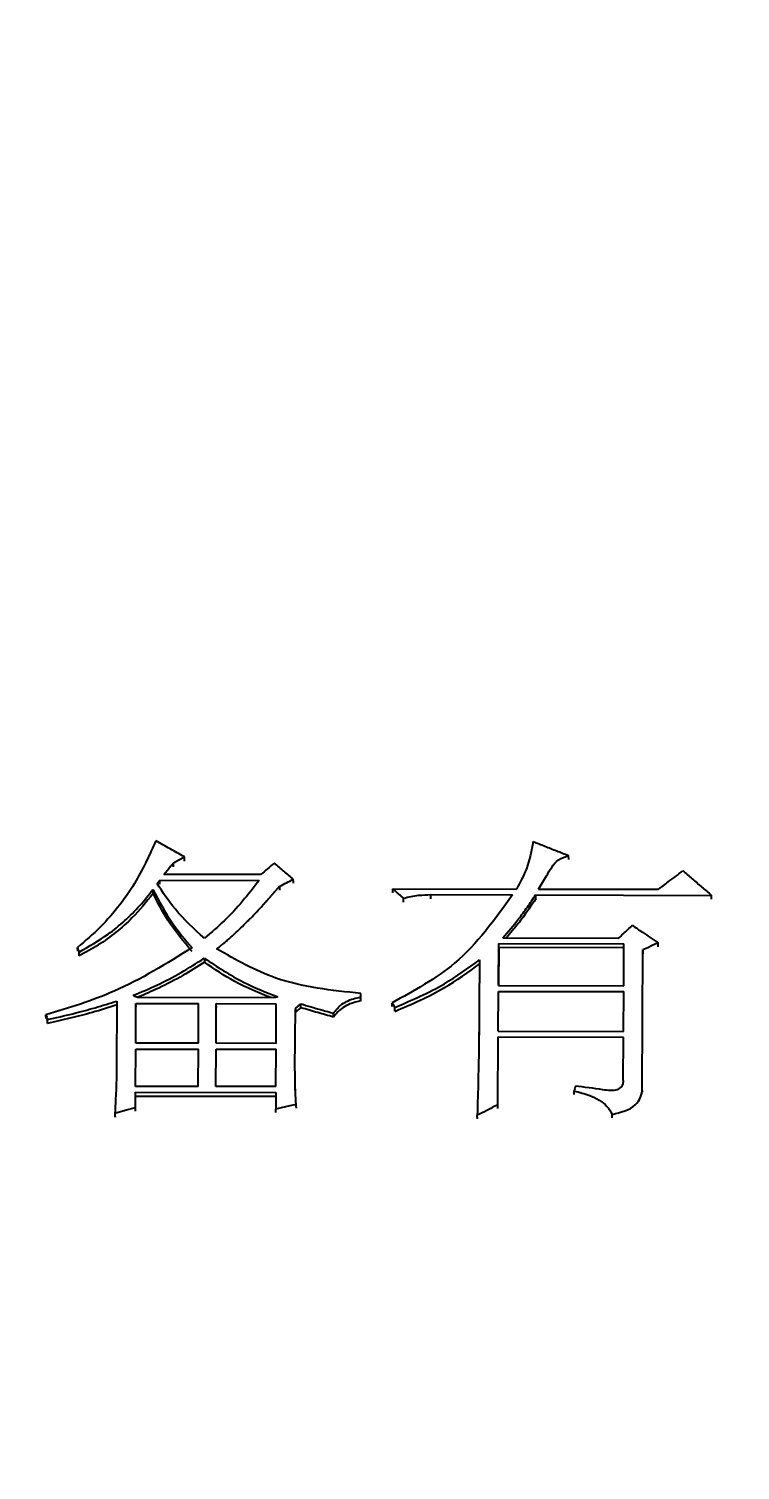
# Model space of a CAD drawing. Header units: millimetres. Extents: x 2454 to 4226, y 715 to 1968.
# Drawn here: x 2864.29 to 2869.37, y 1778.9 to 1789.19 of the extents above; entities that cross this region are included whole.
import ezdxf

# ---------------------------------------------------------------- set-up
doc = ezdxf.new("R2010")
doc.units = ezdxf.units.MM
doc.layers.add('标注', color=3, linetype='Continuous', lineweight=13)
doc.styles.add('SLDTEXTSTYLE1', font='txt.shx', dxfattribs={"width": 0.7, "bigfont": 'gbcbig.shx'})
doc.dimstyles.new('SLDDIMSTYLE12$0', dxfattribs={"dimtxt": 12, "dimasz": 10, "dimexe": 0, "dimexo": 0.0625, "dimgap": 0.875, "dimtad": 1, "dimdec": 1, "dimlfac": 1.8, "dimrnd": 1e-09, "dimzin": 12, "dimdsep": 46, "dimtxsty": 'SLDTEXTSTYLE1', "dimcen": 0.09, "dimdle": 8.16, "dimclrd": 3, "dimclre": 3, "dimadec": 0, "dimazin": 3, "dimtfac": 1, "dimtdec": 1, "dimtofl": 0, "dimtmove": 0, "dimatfit": 3, "dimfxl": 0, "dimfrac": 2, "dimtolj": 1, "dimlwd": 5, "dimlwe": 5, "dimarcsym": 0})

# ---------------------------------------------------------------- blocks, each defined once
blk = doc.blocks.new('*D56')
at = {"layer": 'Defpoints', "color": 0, "transparency": 16777216}
for p in [(3032.639, 1924.435), (3032.639, 1854.79), (2793.431, 1778.896)]:
    blk.add_point(p, dxfattribs=at)
at = {"layer": '标注', "color": 3, "linetype": 'Continuous', "lineweight": 5, "transparency": 16777216}
for p, q in [((3032.639, 1924.372), (3032.639, 1854.79)), ((2803.431, 1854.79), (3022.639, 1854.79))]:
    blk.add_line(p, q, dxfattribs=at)
at = {"layer": '标注', "color": 3, "lineweight": 5, "transparency": 16777216}
blk.add_line((2793.431, 1778.958), (2793.431, 1854.79), dxfattribs=at)
at = {"layer": '标注', "color": 3, "transparency": 16777216}
for points in [[(2803.431, 1856.457), (2803.431, 1853.123), (2793.431, 1854.79)], [(3022.639, 1856.457), (3022.639, 1853.123), (3032.639, 1854.79)]]:
    blk.add_solid(points, dxfattribs=at)
at = {"layer": '标注', "color": 0, "transparency": 16777216, "insert": (2913.035, 1869.379), "char_height": 12, "attachment_point": 5, "style": 'SLDTEXTSTYLE1'}
blk.add_mtext('\\A1;{\\H2.28571x;290}', dxfattribs=at)

msp = doc.modelspace()

# ---------------------------------------------------------------- linework, layer by layer
at = {"color": 7, "linetype": 'Continuous', "lineweight": 25}
for p, q in [((2868.144, 1783.259), (2868.143, 1783.287)), ((2865.942, 1783.151), (2865.251, 1783.153)), ((2865.173, 1783.017), (2865.172, 1783.045)), ((2865.221, 1783.111), (2865.932, 1783.11)), ((2865.222, 1783.083), (2865.221, 1783.111)), ((2866.886, 1783.05), (2867.771, 1783.048)), ((2866.886, 1783.021), (2866.886, 1783.05)), ((2867.927, 1783.048), (2868.784, 1783.046)), ((2866.964, 1782.955), (2866.963, 1782.983)), ((2867.158, 1783.008), (2867.742, 1783.006)), ((2867.159, 1782.979), (2867.158, 1783.008)), ((2867.907, 1783.006), (2869.163, 1783.003)), ((2864.635, 1782.603), (2864.634, 1782.631)), ((2864.645, 1782.57), (2864.644, 1782.598)), ((2867.641, 1782.358), (2867.643, 1782.658)), ((2867.644, 1782.63), (2867.642, 1782.358)), ((2867.643, 1782.658), (2868.538, 1782.656)), ((2867.644, 1782.63), (2867.643, 1782.658)), ((2868.538, 1782.628), (2867.644, 1782.63)), ((2867.672, 1782.699), (2868.5, 1782.697)), ((2868.537, 1782.356), (2868.538, 1782.656)), ((2868.669, 1781.622), (2868.674, 1782.614)), ((2866.657, 1782.277), (2866.658, 1782.302)), ((2866.658, 1782.275), (2866.658, 1782.302)), ((2867.639, 1782.033), (2867.641, 1782.317)), ((2867.641, 1782.358), (2868.537, 1782.356)), ((2867.641, 1782.317), (2868.537, 1782.315)), ((2867.642, 1782.289), (2867.641, 1782.317)), ((2868.535, 1782.031), (2868.537, 1782.315)), ((2864.915, 1782.247), (2864.912, 1781.78)), ((2865.049, 1781.947), (2865.051, 1782.23)), ((2865.051, 1782.23), (2865.499, 1782.229)), ((2865.052, 1782.203), (2865.051, 1782.23)), ((2866.034, 1782.27), (2865.061, 1782.272)), ((2865.497, 1781.946), (2865.499, 1782.229)), ((2865.624, 1781.946), (2865.625, 1782.229)), ((2865.625, 1782.229), (2866.054, 1782.228)), ((2865.626, 1782.202), (2865.625, 1782.229)), ((2866.052, 1781.945), (2866.054, 1782.228)), ((2866.187, 1781.761), (2866.19, 1782.195)), ((2866.19, 1782.195), (2866.19, 1782.168)), ((2866.658, 1782.25), (2866.657, 1782.277)), ((2866.882, 1782.208), (2866.881, 1782.235)), ((2866.901, 1782.175), (2866.9, 1782.202)), ((2864.409, 1782.122), (2864.408, 1782.148)), ((2866.463, 1782.134), (2866.462, 1782.161)), ((2867.503, 1782.185), (2867.5, 1781.875)), ((2867.637, 1781.507), (2867.639, 1781.991)), ((2867.639, 1782.033), (2868.535, 1782.031)), ((2867.639, 1781.991), (2868.535, 1781.989)), ((2868.533, 1781.68), (2868.535, 1781.989)), ((2865.048, 1781.638), (2865.049, 1781.905)), ((2865.497, 1781.946), (2865.049, 1781.947)), ((2865.049, 1781.905), (2865.497, 1781.904)), ((2865.05, 1781.879), (2865.049, 1781.905)), ((2865.496, 1781.637), (2865.497, 1781.904)), ((2865.622, 1781.637), (2865.624, 1781.904)), ((2866.052, 1781.945), (2865.624, 1781.946)), ((2865.624, 1781.904), (2866.052, 1781.903)), ((2865.624, 1781.878), (2865.624, 1781.904)), ((2866.05, 1781.636), (2866.052, 1781.903)), ((2866.188, 1781.735), (2866.187, 1781.761)), ((2865.047, 1781.487), (2865.048, 1781.596)), ((2865.496, 1781.637), (2865.048, 1781.638)), ((2865.048, 1781.596), (2866.05, 1781.594)), ((2865.048, 1781.569), (2865.048, 1781.596)), ((2865.048, 1781.461), (2865.048, 1781.569)), ((2865.048, 1781.569), (2866.05, 1781.567)), ((2866.05, 1781.636), (2865.622, 1781.637)), ((2866.05, 1781.594), (2866.05, 1781.477)), ((2868.67, 1781.596), (2868.669, 1781.622)), ((2866.05, 1781.451), (2866.05, 1781.477)), ((2867.491, 1781.406), (2867.49, 1781.432))]:
    msp.add_line(p, q, dxfattribs=at)
at = {"color": 7, "linetype": 'Continuous', "lineweight": 25, "flags": 128}
for points in [[(2865.319, 1783.236), (2865.358, 1783.256), (2865.397, 1783.277)], [(2865.32, 1783.207), (2865.32, 1783.223), (2865.319, 1783.236)], [(2865.398, 1783.248), (2865.398, 1783.264), (2865.397, 1783.277)], [(2866.176, 1783.089), (2866.176, 1783.105), (2866.175, 1783.118)], [(2865.202, 1783.087), (2865.211, 1783.099), (2865.221, 1783.111)], [(2866.078, 1783.04), (2866.078, 1783.055), (2866.078, 1783.068)], [(2867.908, 1782.978), (2867.908, 1782.993), (2867.907, 1783.006)], [(2869.164, 1782.975), (2869.164, 1782.991), (2869.163, 1783.003)], [(2868.782, 1782.664), (2868.741, 1782.645), (2868.708, 1782.629), (2868.674, 1782.614)], [(2868.675, 1782.586), (2868.675, 1782.602), (2868.674, 1782.614)], [(2868.783, 1782.636), (2868.782, 1782.651), (2868.782, 1782.664)], [(2865.539, 1782.554), (2865.54, 1782.547), (2865.54, 1782.54), (2865.54, 1782.527)], [(2865.061, 1782.272), (2865.046, 1782.28), (2865.032, 1782.289)], [(2866.064, 1782.278), (2866.049, 1782.274), (2866.034, 1782.27)], [(2866.19, 1782.195), (2866.209, 1782.211), (2866.229, 1782.228)], [(2866.23, 1782.2), (2866.21, 1782.184), (2866.191, 1782.167)], [(2866.23, 1782.2), (2866.229, 1782.216), (2866.229, 1782.228)], [(2864.418, 1782.088), (2864.418, 1782.103), (2864.417, 1782.115)], [(2867.64, 1781.965), (2867.64, 1781.979), (2867.639, 1781.991)], [(2868.183, 1781.58), (2868.183, 1781.59), (2868.183, 1781.598), (2868.182, 1781.606)], [(2864.901, 1781.446), (2864.974, 1781.467), (2865.047, 1781.487)], [(2865.048, 1781.462), (2865.047, 1781.476), (2865.047, 1781.487)], [(2866.05, 1781.477), (2866.123, 1781.493), (2866.196, 1781.51)], [(2866.197, 1781.483), (2866.196, 1781.498), (2866.196, 1781.51)], [(2867.637, 1781.481), (2867.637, 1781.495), (2867.637, 1781.507)], [(2864.901, 1781.446), (2864.901, 1781.431), (2864.902, 1781.419)], [(2868.455, 1781.413), (2868.455, 1781.419), (2868.454, 1781.427), (2868.454, 1781.438)]]:
    msp.add_lwpolyline(points, dxfattribs=at)
at = {"color": 7, "linetype": 'Continuous', "lineweight": 25}
for points, knots in [([(2865.193, 1783.393), (2865.15, 1783.297), (2865.078, 1783.138), (2864.939, 1782.933), (2864.799, 1782.772), (2864.689, 1782.678), (2864.634, 1782.631)], [0, 0, 0, 0, 0.334574, 0.553688, 0.775445, 1, 1, 1, 1]), ([(2865.397, 1783.277), (2865.363, 1783.296), (2865.295, 1783.335), (2865.227, 1783.374), (2865.194, 1783.393)], [0, 0, 0, 0, 0.5, 1, 1, 1, 1]), ([(2867.89, 1783.387), (2867.877, 1783.322), (2867.854, 1783.203), (2867.797, 1783.096), (2867.771, 1783.048)], [0, 0, 0, 0, 0.5566837, 1, 1, 1, 1]), ([(2867.89, 1783.387), (2867.918, 1783.377), (2867.974, 1783.354), (2868.058, 1783.321), (2868.114, 1783.299), (2868.143, 1783.288)], [0, 0, 0, 0, 0.328333, 0.664167, 1, 1, 1, 1]), ([(2865.251, 1783.153), (2865.26, 1783.164), (2865.276, 1783.183), (2865.299, 1783.211), (2865.312, 1783.227), (2865.319, 1783.236)], [0, 0, 0, 0, 0.405621, 0.70281, 1, 1, 1, 1]), ([(2866.04, 1783.234), (2866.023, 1783.22), (2865.991, 1783.193), (2865.958, 1783.165), (2865.942, 1783.151)], [0, 0, 0, 0, 0.500001, 1, 1, 1, 1]), ([(2866.175, 1783.118), (2866.153, 1783.137), (2866.107, 1783.176), (2866.062, 1783.215), (2866.04, 1783.234)], [0, 0, 0, 0, 0.500001, 1, 1, 1, 1]), ([(2867.927, 1783.048), (2867.946, 1783.079), (2867.978, 1783.131), (2868.02, 1783.204), (2868.068, 1783.263), (2868.117, 1783.279), (2868.143, 1783.287)], [0, 0, 0, 0, 0.334537, 0.551409, 0.771322, 1, 1, 1, 1]), ([(2866.078, 1783.068), (2866.094, 1783.076), (2866.126, 1783.093), (2866.159, 1783.109), (2866.175, 1783.118)], [0, 0, 0, 0, 0.500003, 1, 1, 1, 1]), ([(2868.784, 1783.046), (2868.807, 1783.063), (2868.848, 1783.094), (2868.907, 1783.138), (2868.942, 1783.165), (2868.96, 1783.178)], [0, 0, 0, 0, 0.401179, 0.700589, 1, 1, 1, 1]), ([(2868.96, 1783.178), (2868.982, 1783.159), (2869.027, 1783.12), (2869.095, 1783.062), (2869.141, 1783.023), (2869.163, 1783.003)], [0, 0, 0, 0, 0.327334, 0.663667, 1, 1, 1, 1]), ([(2864.644, 1782.598), (2864.715, 1782.638), (2864.831, 1782.704), (2864.972, 1782.82), (2865.08, 1782.927), (2865.142, 1783.006), (2865.172, 1783.045)], [0, 0, 0, 0, 0.345466, 0.566001, 0.784169, 1, 1, 1, 1]), ([(2865.173, 1783.016), (2865.125, 1782.956), (2865.045, 1782.857), (2864.909, 1782.737), (2864.783, 1782.645), (2864.691, 1782.595), (2864.645, 1782.57)], [0, 0, 0, 0, 0.334263, 0.553674, 0.775654, 1, 1, 1, 1]), ([(2865.172, 1783.045), (2865.215, 1782.963), (2865.293, 1782.814), (2865.403, 1782.686), (2865.452, 1782.629)], [0, 0, 0, 0, 0.556523, 1, 1, 1, 1]), ([(2865.453, 1782.601), (2865.391, 1782.674), (2865.282, 1782.803), (2865.206, 1782.952), (2865.173, 1783.016)], [0, 0, 0, 0, 0.563225, 1, 1, 1, 1]), ([(2865.54, 1782.696), (2865.467, 1782.762), (2865.338, 1782.88), (2865.243, 1783.024), (2865.202, 1783.087)], [0, 0, 0, 0, 0.563805, 1, 1, 1, 1]), ([(2865.932, 1783.11), (2865.893, 1783.06), (2865.815, 1782.96), (2865.685, 1782.82), (2865.589, 1782.737), (2865.54, 1782.696)], [0, 0, 0, 0, 0.335797, 0.666653, 1, 1, 1, 1]), ([(2865.627, 1782.621), (2865.63, 1782.622), (2865.633, 1782.625), (2865.637, 1782.628), (2865.641, 1782.631), (2865.646, 1782.635), (2865.65, 1782.638), (2865.653, 1782.641), (2865.657, 1782.644), (2865.662, 1782.648), (2865.666, 1782.651), (2865.669, 1782.654), (2865.672, 1782.656), (2865.676, 1782.66), (2865.682, 1782.664), (2865.687, 1782.668), (2865.694, 1782.674), (2865.716, 1782.693), (2865.769, 1782.74), (2865.823, 1782.792), (2865.892, 1782.862), (2865.931, 1782.903), (2865.963, 1782.939), (2865.969, 1782.945), (2865.976, 1782.953), (2865.983, 1782.961), (2865.99, 1782.969), (2865.996, 1782.975), (2866.003, 1782.983), (2866.01, 1782.991), (2866.017, 1782.999), (2866.022, 1783.005), (2866.027, 1783.01), (2866.03, 1783.014), (2866.033, 1783.017), (2866.037, 1783.021), (2866.04, 1783.026), (2866.044, 1783.03), (2866.046, 1783.033), (2866.05, 1783.037), (2866.054, 1783.041), (2866.057, 1783.045), (2866.06, 1783.048), (2866.063, 1783.052), (2866.067, 1783.056), (2866.07, 1783.06), (2866.074, 1783.064), (2866.076, 1783.066), (2866.078, 1783.068)], [0, 0, 0, 0, 0.012734, 0.019116, 0.025497, 0.038261, 0.044642, 0.051024, 0.057405, 0.070169, 0.07655, 0.082932, 0.089313, 0.095695, 0.108458, 0.121222, 0.127603, 0.15313, 0.255256, 0.459524, 0.510578, 0.714829, 0.727592, 0.740355, 0.753119, 0.778645, 0.791408, 0.804172, 0.816935, 0.842461, 0.855225, 0.867988, 0.880751, 0.887133, 0.893514, 0.899896, 0.912659, 0.919041, 0.925422, 0.931804, 0.944567, 0.950949, 0.95733, 0.963712, 0.976475, 0.982857, 0.989238, 1, 1, 1, 1]), ([(2866.963, 1782.983), (2866.952, 1782.993), (2866.933, 1783.009), (2866.908, 1783.031), (2866.893, 1783.043), (2866.886, 1783.05)], [0, 0, 0, 0, 0.4296251, 0.7148125, 1, 1, 1, 1]), ([(2867.742, 1783.006), (2867.616, 1782.831), (2867.388, 1782.513), (2867.038, 1782.321), (2866.881, 1782.235)], [0, 0, 0, 0, 0.551463, 1, 1, 1, 1]), ([(2866.963, 1782.983), (2866.999, 1782.991), (2867.063, 1783.006), (2867.129, 1783.007), (2867.158, 1783.008)], [0, 0, 0, 0, 0.558776, 1, 1, 1, 1]), ([(2867.672, 1782.699), (2867.711, 1782.744), (2867.772, 1782.815), (2867.849, 1782.918), (2867.888, 1782.977), (2867.907, 1783.006)], [0, 0, 0, 0, 0.4531873, 0.7263549, 1, 1, 1, 1]), ([(2867.908, 1782.977), (2867.875, 1782.929), (2867.823, 1782.851), (2867.75, 1782.76), (2867.712, 1782.716), (2867.697, 1782.699)], [0, 0, 0, 0, 0.506666, 0.806065, 1, 1, 1, 1]), ([(2868.5, 1782.697), (2868.51, 1782.707), (2868.532, 1782.728), (2868.565, 1782.758), (2868.587, 1782.778), (2868.598, 1782.789)], [0, 0, 0, 0, 0.328624, 0.664312, 1, 1, 1, 1]), ([(2868.598, 1782.789), (2868.622, 1782.772), (2868.665, 1782.743), (2868.726, 1782.701), (2868.763, 1782.676), (2868.782, 1782.664)], [0, 0, 0, 0, 0.39674, 0.69837, 1, 1, 1, 1]), ([(2865.452, 1782.629), (2865.271, 1782.516), (2864.944, 1782.313), (2864.573, 1782.199), (2864.408, 1782.148)], [0, 0, 0, 0, 0.555351, 1, 1, 1, 1]), ([(2864.634, 1782.631), (2864.636, 1782.625), (2864.639, 1782.614), (2864.642, 1782.603), (2864.644, 1782.598)], [0, 0, 0, 0, 0.500657, 1, 1, 1, 1]), ([(2866.658, 1782.302), (2866.449, 1782.324), (2866.081, 1782.362), (2865.765, 1782.542), (2865.627, 1782.621)], [0, 0, 0, 0, 0.565204, 1, 1, 1, 1]), ([(2865.032, 1782.289), (2865.088, 1782.312), (2865.205, 1782.361), (2865.375, 1782.449), (2865.484, 1782.519), (2865.539, 1782.554)], [0, 0, 0, 0, 0.3175685, 0.6577832, 1, 1, 1, 1]), ([(2865.54, 1782.526), (2865.49, 1782.494), (2865.384, 1782.427), (2865.225, 1782.343), (2865.115, 1782.296), (2865.065, 1782.275)], [0, 0, 0, 0, 0.334982, 0.698942, 1, 1, 1, 1]), ([(2865.539, 1782.554), (2865.631, 1782.493), (2865.795, 1782.383), (2865.981, 1782.31), (2866.064, 1782.278)], [0, 0, 0, 0, 0.556328, 1, 1, 1, 1]), ([(2866.021, 1782.27), (2865.931, 1782.306), (2865.761, 1782.374), (2865.611, 1782.477), (2865.54, 1782.526)], [0, 0, 0, 0, 0.5258, 1, 1, 1, 1]), ([(2866.9, 1782.202), (2867.022, 1782.254), (2867.237, 1782.346), (2867.424, 1782.482), (2867.506, 1782.542)], [0, 0, 0, 0, 0.563625, 1, 1, 1, 1]), ([(2866.901, 1782.174), (2867.022, 1782.226), (2867.238, 1782.318), (2867.425, 1782.454), (2867.507, 1782.514)], [0, 0, 0, 0, 0.563672, 1, 1, 1, 1]), ([(2867.506, 1782.542), (2867.505, 1782.442), (2867.504, 1782.244), (2867.502, 1781.874), (2867.495, 1781.603), (2867.49, 1781.432)], [0, 0, 0, 0, 0.2686959, 0.5373919, 1, 1, 1, 1]), ([(2864.417, 1782.115), (2864.479, 1782.129), (2864.593, 1782.154), (2864.759, 1782.199), (2864.863, 1782.231), (2864.915, 1782.247)], [0, 0, 0, 0, 0.365327, 0.682454, 1, 1, 1, 1]), ([(2864.915, 1782.22), (2864.856, 1782.201), (2864.745, 1782.166), (2864.579, 1782.124), (2864.472, 1782.1), (2864.418, 1782.088)], [0, 0, 0, 0, 0.3617642, 0.6807199, 1, 1, 1, 1]), ([(2866.229, 1782.228), (2866.278, 1782.213), (2866.355, 1782.19), (2866.433, 1782.169), (2866.462, 1782.161)], [0, 0, 0, 0, 0.632425, 1, 1, 1, 1]), ([(2866.463, 1782.133), (2866.425, 1782.144), (2866.347, 1782.165), (2866.27, 1782.188), (2866.23, 1782.2)], [0, 0, 0, 0, 0.482458, 1, 1, 1, 1]), ([(2866.462, 1782.161), (2866.478, 1782.181), (2866.504, 1782.214), (2866.556, 1782.246), (2866.605, 1782.266), (2866.64, 1782.273), (2866.657, 1782.277)], [0, 0, 0, 0, 0.329696, 0.549534, 0.773574, 1, 1, 1, 1]), ([(2866.658, 1782.249), (2866.631, 1782.243), (2866.587, 1782.233), (2866.532, 1782.204), (2866.492, 1782.173), (2866.473, 1782.146), (2866.463, 1782.133)], [0, 0, 0, 0, 0.34853, 0.57035, 0.787665, 1, 1, 1, 1]), ([(2866.881, 1782.235), (2866.884, 1782.229), (2866.891, 1782.218), (2866.897, 1782.207), (2866.9, 1782.202)], [0, 0, 0, 0, 0.500751, 1, 1, 1, 1]), ([(2864.408, 1782.148), (2864.41, 1782.143), (2864.413, 1782.132), (2864.416, 1782.121), (2864.417, 1782.115)], [0, 0, 0, 0, 0.500003, 1, 1, 1, 1]), ([(2864.912, 1781.78), (2864.912, 1781.748), (2864.911, 1781.684), (2864.907, 1781.572), (2864.903, 1781.493), (2864.901, 1781.446)], [0, 0, 0, 0, 0.287779, 0.575565, 1, 1, 1, 1]), ([(2866.196, 1781.51), (2866.194, 1781.539), (2866.19, 1781.595), (2866.188, 1781.679), (2866.188, 1781.733), (2866.187, 1781.761)], [0, 0, 0, 0, 0.348998, 0.674425, 1, 1, 1, 1]), ([(2868.533, 1781.68), (2868.532, 1781.668), (2868.531, 1781.647), (2868.513, 1781.625), (2868.467, 1781.601), (2868.354, 1781.62), (2868.256, 1781.632), (2868.192, 1781.639)], [0, 0, 0, 0, 0.0999923, 0.161179, 0.2253574, 0.4889427, 1, 1, 1, 1]), ([(2866.191, 1781.594), (2866.19, 1781.604), (2866.19, 1781.624), (2866.189, 1781.647), (2866.189, 1781.658)], [0, 0, 0, 0, 0.481502, 1, 1, 1, 1]), ([(2868.192, 1781.639), (2868.191, 1781.634), (2868.187, 1781.623), (2868.184, 1781.612), (2868.182, 1781.606)], [0, 0, 0, 0, 0.4999987, 1, 1, 1, 1]), ([(2868.182, 1781.606), (2868.22, 1781.596), (2868.282, 1781.58), (2868.361, 1781.542), (2868.42, 1781.499), (2868.443, 1781.458), (2868.454, 1781.438)], [0, 0, 0, 0, 0.348975, 0.571883, 0.789677, 1, 1, 1, 1]), ([(2868.454, 1781.438), (2868.515, 1781.452), (2868.599, 1781.472), (2868.662, 1781.558), (2868.667, 1781.601), (2868.669, 1781.622)], [0, 0, 0, 0, 0.5762318, 0.7907429, 1, 1, 1, 1]), ([(2867.637, 1781.507), (2867.623, 1781.5), (2867.597, 1781.486), (2867.548, 1781.461), (2867.513, 1781.443), (2867.49, 1781.432)], [0, 0, 0, 0, 0.271196, 0.542393, 1, 1, 1, 1])]:
    msp.add_open_spline(points, degree=3, knots=knots, dxfattribs=at)

# ---------------------------------------------------------------- dimensions: what is measured, and where the dimension line sits
at = {"layer": '标注'}
dim = msp.add_linear_dim(base=(3032.639, 1854.79), p1=(2793.431, 1778.896), p2=(3032.639, 1924.435), text='{\\H2.28571x;290}', dimstyle='SLDDIMSTYLE12$0', override={"dimtdec": 3, "dimtzin": 0}, dxfattribs=at)
dim.commit()
dim.dimension.update_dxf_attribs({"geometry": '*D56', "text_midpoint": (2913.035, 1854.79), "dimtype": 160})

doc.saveas('drawing.dxf')
